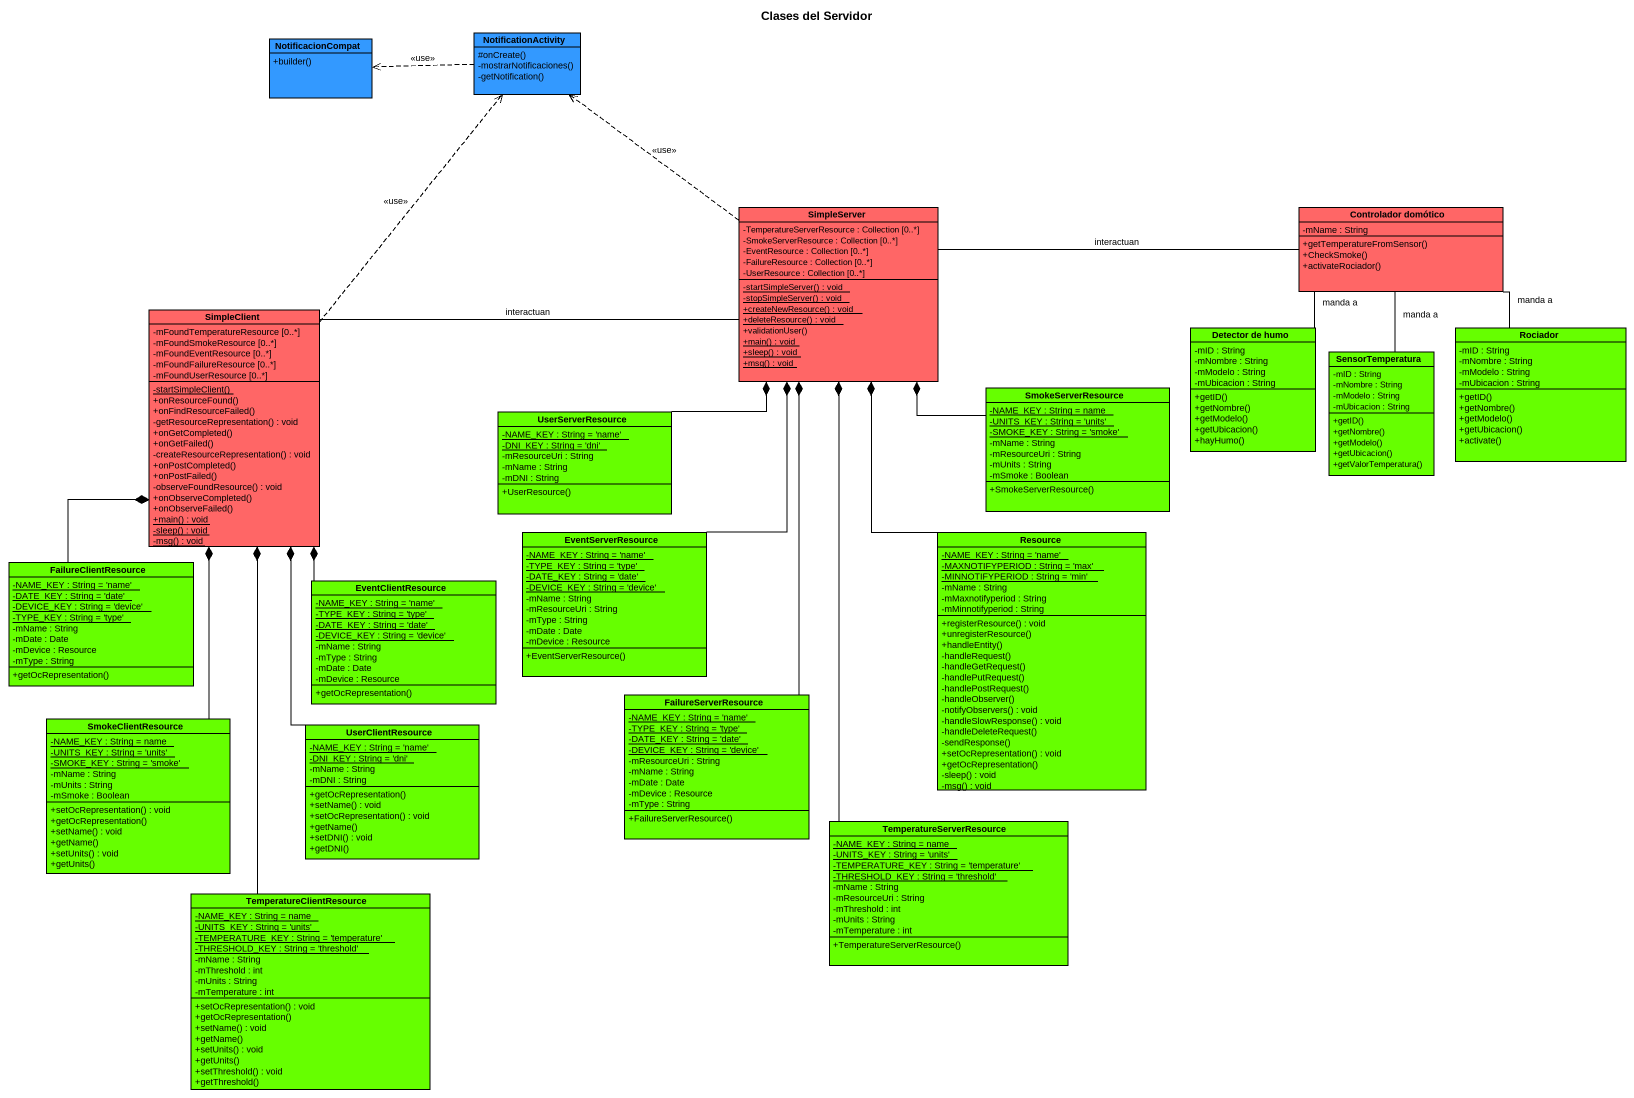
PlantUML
@startuml
title Clases del Servidor
hide circle
hide empty members
skinparam classAttributeIconSize 0
class NotificacionCompat #3399FF {
  +builder()
}
class NotificationActivity #3399FF {
  #onCreate()
  -mostrarNotificaciones()
  -getNotification()
}
class SimpleServer #FF6666 {
  -TemperatureServerResource : Collection [0..*]
  -SmokeServerResource : Collection [0..*]
  -EventResource : Collection [0..*]
  -FailureResource : Collection [0..*]
  -UserResource : Collection [0..*]
  {static} -startSimpleServer() : void
  {static} -stopSimpleServer() : void
  {static} +createNewResource() : void
  {static} +deleteResource() : void
  +validationUser()
  {static} +main() : void
  {static} +sleep() : void
  {static} +msg() : void
}
class "Controlador domótico" as Controlador_domótico #FF6666 {
  -mName : String
  +getTemperatureFromSensor()
  +CheckSmoke()
  +activateRociador()
}
class SimpleClient #FF6666 {
  -mFoundTemperatureResource [0..*]
  -mFoundSmokeResource [0..*]
  -mFoundEventResource [0..*]
  -mFoundFailureResource [0..*]
  -mFoundUserResource [0..*]
  {static} -startSimpleClient()
  +onResourceFound()
  +onFindResourceFailed()
  -getResourceRepresentation() : void
  +onGetCompleted()
  +onGetFailed()
  -createResourceRepresentation() : void
  +onPostCompleted()
  +onPostFailed()
  -observeFoundResource() : void
  +onObserveCompleted()
  +onObserveFailed()
  {static} +main() : void
  {static} -sleep() : void
  {static} -msg() : void
}
class "Detector de humo" as Detector_de_humo #66FF00 {
  -mID : String
  -mNombre : String
  -mModelo : String
  -mUbicacion : String
  +getID()
  +getNombre()
  +getModelo()
  +getUbicacion()
  +hayHumo()
}
class Rociador #66FF00 {
  -mID : String
  -mNombre : String
  -mModelo : String
  -mUbicacion : String
  +getID()
  +getNombre()
  +getModelo()
  +getUbicacion()
  +activate()
}
class SensorTemperatura #66FF00 {
  -mID : String
  -mNombre : String
  -mModelo : String
  -mUbicacion : String
  +getID()
  +getNombre()
  +getModelo()
  +getUbicacion()
  +getValorTemperatura()
}
class UserServerResource #66FF00 {
  {static} -NAME_KEY : String = 'name'
  {static} -DNI_KEY : String = 'dni'
  -mResourceUri : String
  -mName : String
  -mDNI : String
  +UserResource()
}
class SmokeServerResource #66FF00 {
  {static} -NAME_KEY : String = name
  {static} -UNITS_KEY : String = 'units'
  {static} -SMOKE_KEY : String = 'smoke'
  -mName : String
  -mResourceUri : String
  -mUnits : String
  -mSmoke : Boolean
  +SmokeServerResource()
}
class EventServerResource #66FF00 {
  {static} -NAME_KEY : String = 'name'
  {static} -TYPE_KEY : String = 'type'
  {static} -DATE_KEY : String = 'date'
  {static} -DEVICE_KEY : String = 'device'
  -mName : String
  -mResourceUri : String
  -mType : String
  -mDate : Date
  -mDevice : Resource
  +EventServerResource()
}
class Resource #66FF00 {
  {static} -NAME_KEY : String = 'name'
  {static} -MAXNOTIFYPERIOD : String = 'max'
  {static} -MINNOTIFYPERIOD : String = 'min'
  -mName : String
  -mMaxnotifyperiod : String
  -mMinnotifyperiod : String
  +registerResource() : void
  +unregisterResource()
  +handleEntity()
  -handleRequest()
  -handleGetRequest()
  -handlePutRequest()
  -handlePostRequest()
  -handleObserver()
  -notifyObservers() : void
  -handleSlowResponse() : void
  -handleDeleteRequest()
  -sendResponse()
  +setOcRepresentation() : void
  +getOcRepresentation()
  -sleep() : void
  -msg() : void
}
class FailureClientResource #66FF00 {
  {static} -NAME_KEY : String = 'name'
  {static} -DATE_KEY : String = 'date'
  {static} -DEVICE_KEY : String = 'device'
  {static} -TYPE_KEY : String = 'type'
  -mName : String
  -mDate : Date
  -mDevice : Resource
  -mType : String
  +getOcRepresentation()
}
class EventClientResource #66FF00 {
  {static} -NAME_KEY : String = 'name'
  {static} -TYPE_KEY : String = 'type'
  {static} -DATE_KEY : String = 'date'
  {static} -DEVICE_KEY : String = 'device'
  -mName : String
  -mType : String
  -mDate : Date
  -mDevice : Resource
  +getOcRepresentation()
}
class SmokeClientResource #66FF00 {
  {static} -NAME_KEY : String = name
  {static} -UNITS_KEY : String = 'units'
  {static} -SMOKE_KEY : String = 'smoke'
  -mName : String
  -mUnits : String
  -mSmoke : Boolean
  +setOcRepresentation() : void
  +getOcRepresentation()
  +setName() : void
  +getName()
  +setUnits() : void
  +getUnits()
}
class UserClientResource #66FF00 {
  {static} -NAME_KEY : String = 'name'
  {static} -DNI_KEY : String = 'dni'
  -mName : String
  -mDNI : String
  +getOcRepresentation()
  +setName() : void
  +setOcRepresentation() : void
  +getName()
  +setDNI() : void
  +getDNI()
}
class FailureServerResource #66FF00 {
  {static} -NAME_KEY : String = 'name'
  {static} -TYPE_KEY : String = 'type'
  {static} -DATE_KEY : String = 'date'
  {static} -DEVICE_KEY : String = 'device'
  -mResourceUri : String
  -mName : String
  -mDate : Date
  -mDevice : Resource
  -mType : String
  +FailureServerResource()
}
class TemperatureServerResource #66FF00 {
  {static} -NAME_KEY : String = name
  {static} -UNITS_KEY : String = 'units'
  {static} -TEMPERATURE_KEY : String = 'temperature'
  {static} -THRESHOLD_KEY : String = 'threshold'
  -mName : String
  -mResourceUri : String
  -mThreshold : int
  -mUnits : String
  -mTemperature : int
  +TemperatureServerResource()
}
class TemperatureClientResource #66FF00 {
  {static} -NAME_KEY : String = name
  {static} -UNITS_KEY : String = 'units'
  {static} -TEMPERATURE_KEY : String = 'temperature'
  {static} -THRESHOLD_KEY : String = 'threshold'
  -mName : String
  -mThreshold : int
  -mUnits : String
  -mTemperature : int
  +setOcRepresentation() : void
  +getOcRepresentation()
  +setName() : void
  +getName()
  +setUnits() : void
  +getUnits()
  +setThreshold() : void
  +getThreshold()
}
NotificationActivity .left.> NotificacionCompat : <<use>>
SimpleServer .up.> NotificationActivity : <<use>>
SimpleServer -right- Controlador_domótico : interactuan
SimpleServer *-- UserServerResource
SimpleServer *-- SmokeServerResource
SimpleServer *-- EventServerResource
SimpleServer *-- Resource
SimpleServer *-- FailureServerResource
SimpleServer *-- TemperatureServerResource
Controlador_domótico -- Detector_de_humo : manda a
Controlador_domótico -- Rociador : manda a
Controlador_domótico -- SensorTemperatura : manda a
SimpleClient .up.> NotificationActivity : <<use>>
SimpleClient -right- SimpleServer : interactuan
SimpleClient *-- FailureClientResource
SimpleClient *-- EventClientResource
SimpleClient *-- SmokeClientResource
SimpleClient *-- UserClientResource
SimpleClient *-- TemperatureClientResource
@enduml
